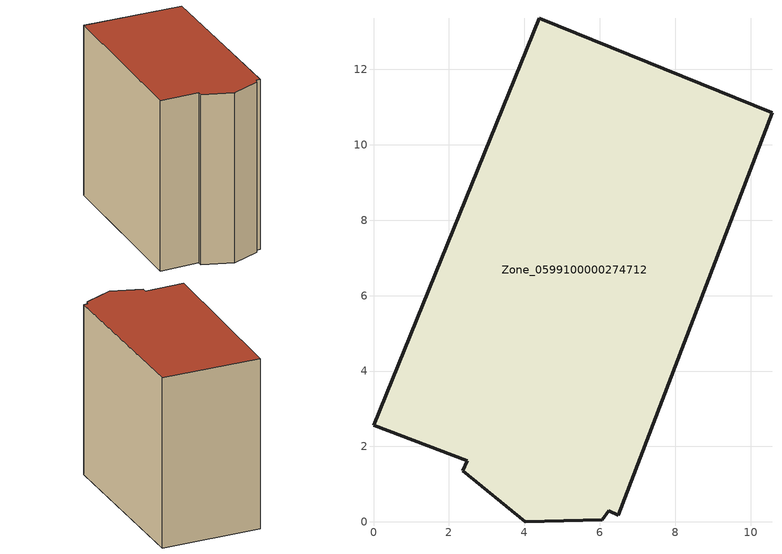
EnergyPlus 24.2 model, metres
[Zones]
Zone_0599100000274712
 floor ground (C_G): 6.24,0.29 6.07,0.05 4.02,0 2.37,1.36 2.49,1.62 0,2.56 4.39,13.36 10.57,10.85 6.49,0.18 z0
 wall outside (C_F): 10.57,10.85 4.39,13.36 0,2.56 2.49,1.62 2.37,1.36 4.02,0 6.07,0.05 6.24,0.29 6.49,0.18 10.57,10.85 z0:11.77
 roof outside (C_R): 6.49,0.18 10.57,10.85 4.39,13.36 0,2.56 2.49,1.62 2.37,1.36 4.02,0 6.07,0.05 6.24,0.29 z11.77
[BUILDING]
Pand.0599100000274712: North Axis=0; Terrain=City; Loads Convergence Tolerance Value=0.04; Temperature Convergence Tolerance Value=0.4; Solar Distribution=FullExterior; Maximum Number of Warmup Days=25; Minimum Number of Warmup Days=1
[Site:Location]
Rotterdam.The.Hague.AP_ZH_NLD Design_Conditions: Latitude=51.96; Longitude=4.45; Time Zone=1; Elevation=-4.5
[SITE:GROUNDTEMPERATURE:BUILDINGSURFACE]
18, 18, 18, 18, 18, 18, 18, 18, 18, 18, 18, 18
[MATERIAL] Thermal Absorptance=0.9; Solar Absorptance=0.7; Visible Absorptance=0.7
Name | Roughness | Thickness | Conductivity | Density | Specific Heat
G.TI.1946 | MediumSmooth | 0.15 | 1 | 540 | 1210
F.TI.1946 | Rough | 0.3 | 0.857143 | 1920 | 840
R.TI.1946 | MediumRough | 0.2 | 0.1 | 1500 | 1000
[CONSTRUCTION]
C_G: G.TI.1946
C_F: F.TI.1946
C_R: R.TI.1946
[ZONE]
Zone_0599100000274712: Type=1; Multiplier=1; Ceiling Height=Autocalculate; Volume=Autocalculate; Floor Area=autocalculate; Part of Total Floor Area=Yes
[ZONEINFILTRATION:DESIGNFLOWRATE]
Infil_Zone_0599100000274712: Zone or ZoneList or Space or SpaceList=Zone_0599100000274712; Schedule=AlwaysOn; Design Flow Rate Calculation Method=Flow/Area; Flow Rate per Floor Area=0.003; Constant Term Coefficient=1; Temperature Term Coefficient=0; Velocity Term Coefficient=0; Velocity Squared Term Coefficient=0
[HVACTEMPLATE:ZONE:IDEALLOADSAIRSYSTEM]
Zone_0599100000274712: Maximum Heating Supply Air Temperature=50; Minimum Cooling Supply Air Temperature=13; Maximum Heating Supply Air Humidity Ratio=0.0156; Minimum Cooling Supply Air Humidity Ratio=0.0077; Heating Limit=NoLimit; Cooling Limit=NoLimit; Dehumidification Control Type=ConstantSensibleHeatRatio; Cooling Sensible Heat Ratio=0.7; Dehumidification Setpoint=60; Humidification Control Type=None; Humidification Setpoint=30; Outdoor Air Method=None; Outdoor Air Flow Rate per Person=0.00944; Outdoor Air Flow Rate per Zone Floor Area=0; Outdoor Air Flow Rate per Zone=0; Demand Controlled Ventilation Type=None; Outdoor Air Economizer Type=NoEconomizer; Heat Recovery Type=None; Sensible Heat Recovery Effectiveness=0.7; Latent Heat Recovery Effectiveness=0.65
[ZONECONTROL:THERMOSTAT]
ThermostatControl_Zone_0599100000274712: Zone or ZoneList=Zone_0599100000274712; Control Type Schedule=DualSetpointControlType; Control 1=Thermostat_Zone_0599100000274712; Temperature Difference Between Cutout And Setpoint=0
[THERMOSTATSETPOINT:DUALSETPOINT]
Thermostat_Zone_0599100000274712: Heating Setpoint Temperature Schedule=HeatingSetpoint_Zone_0599100000274712; Cooling Setpoint Temperature Schedule=CoolingSetpoint_Zone_0599100000274712
[SCHEDULE:COMPACT]
HeatingSetpoint_Zone_0599100000274712: Through: 12/31, For: AllDays, Until: 24:00, 21
CoolingSetpoint_Zone_0599100000274712: Through: 12/31, For: AllDays, Until: 24:00, 24
DualSetpointControlType: Through: 12/31, For: AllDays, Until: 24:00, 4
AlwaysOn: Through: 12/31, For: AllDays, Until: 24:00, 1
